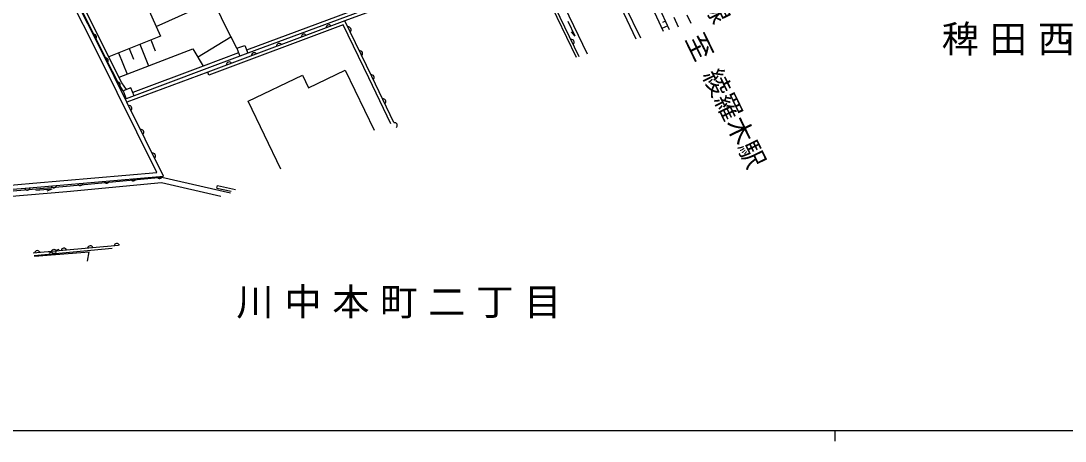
# Model space of a CAD drawing. Units: millimetres, scale not verified. Extents: x 40000 to 680000, y 20000 to 380000.
# Drawn here: x 91421 to 189684, y 204000 to 243518 of the extents above; entities that cross this region are included whole.
import ezdxf
from ezdxf.enums import TextEntityAlignment as Align

# ---------------------------------------------------------------- set-up
doc = ezdxf.new("R2010")
doc.units = ezdxf.units.MM
doc.header["$LTSCALE"] = 1000
for name, color, linetype, lineweight in [('M-BGD', 7, 'Continuous', 25), ('M-STR-STR3', 7, 'Continuous', 25), ('M-TTL-BAND', 7, 'Continuous', 25)]:
    doc.layers.add(name, color=color, linetype=linetype, lineweight=lineweight)
doc.layers.add('M-BMK-HTXT', color=7, linetype='Continuous')
doc.styles.add('ＭＳ ゴシック', font='')
doc.styles.get('ＭＳ ゴシック').set_extended_font_data('MS Gothic')

msp = doc.modelspace()

# ---------------------------------------------------------------- linework, layer by layer
at = {"layer": 'M-BGD'}
for p, q in [((110602, 243162), (105709, 253439)), ((100521, 251177), (104546, 242087)), ((143719, 240067), (138996, 249868)), ((143959, 240144), (139077, 250272)), ((144729, 240389), (139930, 250343)), ((98964, 240759), (94993, 248631)), ((99418, 239975), (95096, 248679)), ((99704, 240118), (95385, 248816)), ((98606, 240580), (94632, 248460)), ((131471, 247767), (112659, 240775)), ((131584, 247457), (112770, 240475)), ((131707, 247129), (121909, 243508)), ((149718, 247172), (151852, 242555)), ((150258, 247434), (152435, 242723)), ((104141, 243001), (109541, 245392)), ((149327, 241809), (147893, 244773)), ((148253, 244947), (149715, 241925)), ((121909, 243508), (109011, 238706)), ((121757, 243132), (109115, 238425)), ((111745, 240938), (110602, 243162)), ((124163, 238151), (121757, 243132)), ((124433, 238281), (121909, 243508)), ((124433, 238281), (121909, 243508)), ((143583, 242097), (142932, 243448)), ((152287, 243043), (151743, 242791)), ((152078, 243497), (151805, 243371)), ((104546, 242087), (99690, 240146)), ((108054, 240115), (111182, 242034)), ((143583, 242097), (143231, 242482)), ((101392, 235869), (98964, 240759)), ((100665, 238219), (107586, 240879)), ((101623, 240918), (102024, 239915)), ((102626, 241319), (103439, 239285)), ((103643, 241726), (104050, 240709)), ((107586, 240879), (108577, 239262)), ((111745, 240938), (112496, 241216)), ((111745, 240938), (112020, 240196)), ((112496, 241216), (112770, 240475)), ((104224, 229268), (98606, 240580)), ((100656, 237528), (99418, 239975)), ((100931, 237693), (99704, 240118)), ((100619, 240517), (101421, 238510)), ((111908, 240499), (108565, 239258)), ((112019, 240199), (108677, 238958)), ((112770, 240475), (112020, 240196)), ((108565, 239258), (101957, 236774)), ((108677, 238958), (102068, 236484)), ((118478, 237228), (121924, 238890)), ((121924, 238890), (124674, 233227)), ((109011, 238706), (101392, 235869)), ((109115, 238425), (109011, 238706)), ((112804, 235961), (117907, 238413)), ((117907, 238413), (118478, 237228)), ((126240, 233845), (124163, 238151)), ((126521, 233954), (124433, 238281)), ((101055, 236953), (100656, 237528)), ((101363, 237071), (100931, 237693)), ((101782, 237231), (101043, 236949)), ((101043, 236949), (101329, 236201)), ((102068, 236484), (101782, 237231)), ((102068, 236484), (101329, 236201)), ((104843, 228920), (101392, 235869)), ((115871, 229563), (112804, 235961)), ((92541, 228242), (104224, 229268)), ((89733, 228007), (92541, 228242)), ((89967, 227485), (95715, 227982)), ((92575, 227843), (104843, 228920)), ((95715, 227982), (104697, 228820)), ((95760, 227484), (104664, 228315)), ((104664, 228315), (110249, 227048)), ((104697, 228820), (111144, 227358)), ((109860, 227789), (109914, 228033)), ((109914, 228033), (111601, 227665)), ((89906, 227621), (92575, 227843)), ((90183, 227001), (95760, 227484)), ((94335, 227686), (92841, 227556)), ((94335, 227686), (93850, 227493)), ((109860, 227789), (111220, 227493)), ((109860, 227789), (111220, 227493)), ((100606, 222406), (92566, 221676)), ((100606, 222406), (92566, 221676)), ((100000, 222100), (92674, 221435)), ((92697, 221384), (97845, 221794)), ((94335, 221771), (94055, 221665)), ((94990, 222019), (94709, 221913)), ((97684, 220914), (97845, 221794))]:
    msp.add_line(p, q, dxfattribs=at)
msp.add_circle((94522, 221842), 200, dxfattribs=at)
for centre, radius, start, end in [((5867383, -10321086), 12043294, 118.65108, 118.70316), ((120406, 242889), 256, 33.10366, 187.74289), ((122239, 242695), 256, 308.46048, 103.09972), ((98271, 242008), 256, 309.44716, 104.08639), ((118063, 242017), 256, 33.10366, 187.74289), ((143237, 241512), 256, 308.41738, 103.05661), ((115720, 241144), 256, 33.10366, 187.74289), ((99391, 239773), 256, 309.08804, 103.72727), ((113378, 240272), 256, 33.10366, 187.74289), ((123326, 240444), 256, 308.46048, 103.09972), ((111035, 239399), 256, 33.10366, 187.74289), ((124413, 238193), 256, 308.42947, 103.09497), ((100503, 237534), 256, 309.08804, 103.72727), ((125500, 235941), 256, 308.4326, 103.07183), ((101614, 235295), 256, 309.08804, 103.72727), ((126586, 233690), 256, 308.4326, 103.07183), ((102726, 233056), 256, 309.08804, 103.72727), ((103838, 230817), 256, 309.08804, 103.72727), ((94523, 228071), 256, 197.69867, 352.3379), ((97013, 228289), 256, 197.69867, 352.3379), ((99504, 228508), 256, 197.69867, 352.3379), ((101994, 228727), 256, 197.69867, 352.3379), ((104485, 228945), 256, 197.69867, 352.3379), ((92033, 227854), 256, 197.4492, 352.08843), ((95467, 221883), 256, 17.86553, 172.50476), ((97957, 222109), 256, 17.86553, 172.50476), ((100446, 222335), 256, 17.86553, 172.50476), ((92977, 221657), 256, 17.86553, 172.50476)]:
    msp.add_arc(centre, radius, start, end, dxfattribs=at)
at = {"layer": 'M-STR-STR3'}
for p, q in [((152861, 243856), (153287, 242968)), ((154076, 244073), (154458, 243299))]:
    msp.add_line(p, q, dxfattribs=at)
at = {"layer": 'M-TTL-BAND'}
for p, q in [((40000, 205000), (579000, 205000)), ((168000, 205000), (168000, 204000))]:
    msp.add_line(p, q, dxfattribs=at)

# ---------------------------------------------------------------- texts
at = {"layer": 'M-BGD', "style": 'ＭＳ ゴシック'}
for s, rotation, p in [('JR山陰本線', 295.967, (150713, 254074)), ('至 綾羅木駅', 295.937, (153420, 241573))]:
    msp.add_text(s, height=1833, rotation=rotation, dxfattribs=at).set_placement(p, align=Align.BOTTOM_LEFT)
at = {"layer": 'M-BMK-HTXT', "char_height": 2566, "attachment_point": 7, "style": 'ＭＳ ゴシック'}
for s, insert in [('\\T1.29;稗田西町', (178076, 240258)), ('\\T1.29;川中本町二丁目', (111696, 215511))]:
    msp.add_mtext(s, dxfattribs=dict(at, insert=insert))

doc.saveas('drawing.dxf')
